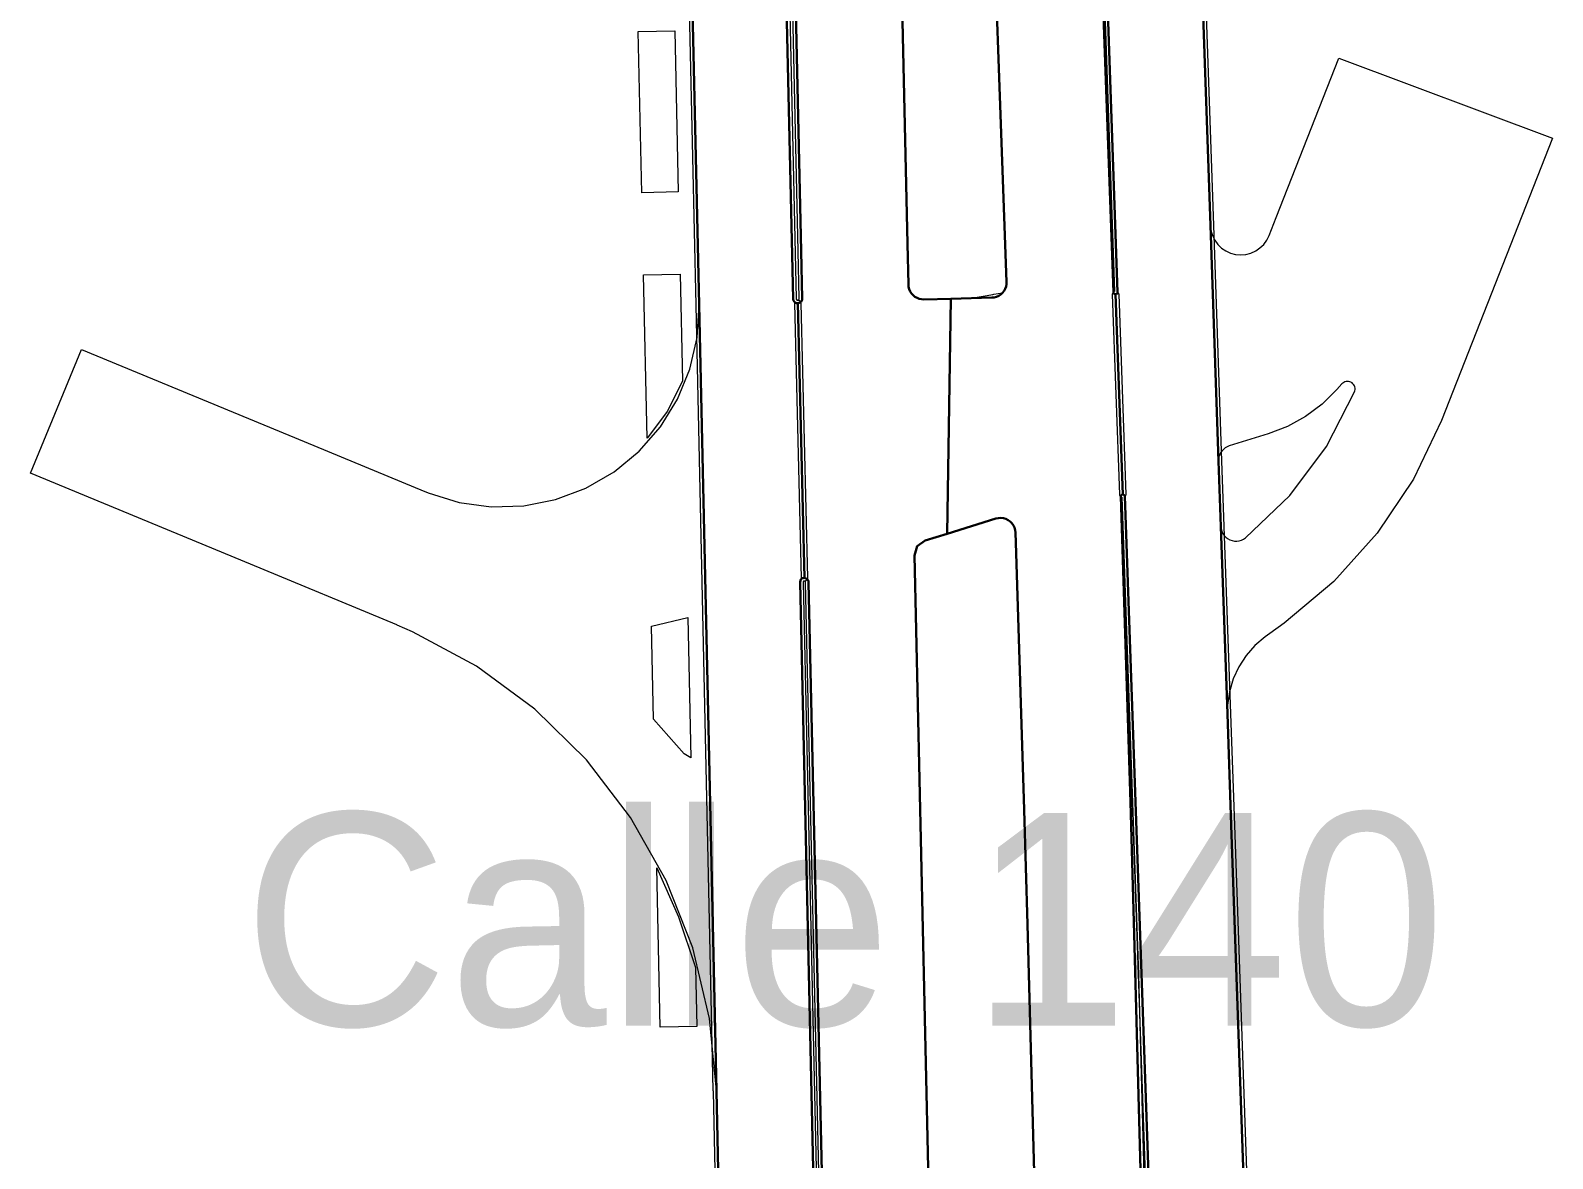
# Model space of a CAD drawing. Header units: metres. Extents: x 105145 to 106173, y 111785 to 118130.
# Drawn here: x 105354.2 to 105454.3, y 113240.7 to 113314.9 of the extents above; entities that cross this region are included whole.
import ezdxf
from ezdxf.enums import TextEntityAlignment as Align

# ---------------------------------------------------------------- set-up
doc = ezdxf.new("R2010")
doc.units = ezdxf.units.M
for name, color, linetype, lineweight in [('10-PAV-BOCACALLE', 9, 'CONTINUOUS', 13), ('10-PAV-CALZADA-BRT', 12, 'CONTINUOUS', 30), ('10-PAV-CALZADA-MIXTA', 8, 'CONTINUOUS', 30), ('10-PAV-CICLORUTA', 76, 'CONTINUOUS', 18), ('10-PAV-SARDINEL', 252, 'CONTINUOUS', 13), ('40-ROT-ESTACION', 1, 'CONTINUOUS', 25)]:
    doc.layers.add(name, color=color, linetype=linetype, lineweight=lineweight)

msp = doc.modelspace()

# ---------------------------------------------------------------- linework, layer by layer
at = {"layer": '10-PAV-BOCACALLE'}
for points in [[(105432.9603, 113269.9665), (105432.5297, 113282.296), (105432.5477, 113282.1391), (105432.5901, 113281.987), (105432.656, 113281.8435), (105432.7436, 113281.7122), (105432.8508, 113281.5962), (105432.975, 113281.4986), (105433.1129, 113281.4218), (105433.2612, 113281.3676), (105433.4162, 113281.3374), (105433.574, 113281.332), (105433.7307, 113281.3515), (105433.8823, 113281.3954), (105434.0252, 113281.4626), (105434.1557, 113281.5515), (105437.0721, 113284.3309), (105439.4826, 113287.5589), (105441.3191, 113291.1447), (105441.344, 113291.2232), (105441.3556, 113291.3048), (105441.3537, 113291.3872), (105441.3383, 113291.4681), (105441.3098, 113291.5454), (105441.269, 113291.617), (105441.217, 113291.6809), (105441.1552, 113291.7354), (105441.0853, 113291.779), (105441.0092, 113291.8106), (105440.9289, 113291.8292), (105440.8467, 113291.8344), (105440.7647, 113291.826), (105440.6853, 113291.8042), (105440.6104, 113291.7697), (105440.5423, 113291.7234), (105440.4827, 113291.6665), (105440.1571, 113291.2995), (105439.1894, 113290.3479), (105438.1017, 113289.5361), (105436.9141, 113288.8791), (105435.6485, 113288.3889), (105433.0817, 113287.5903), (105432.9417, 113287.5348), (105432.8115, 113287.4589), (105432.6943, 113287.3644), (105432.5926, 113287.2532), (105432.5087, 113287.1281), (105432.4446, 113286.9918), (105432.4055, 113286.8646), (105432.3836, 113286.7334), (105432.3793, 113286.6004), (105431.8383, 113302.09), (105431.8792, 113301.7514), (105431.977, 113301.4247), (105432.129, 113301.1194), (105432.3306, 113300.8444), (105432.5759, 113300.6075), (105432.858, 113300.4159), (105433.1685, 113300.2749), (105433.4985, 113300.1887), (105433.8383, 113300.1598), (105434.178, 113300.1891), (105434.5079, 113300.2757), (105434.8182, 113300.4171), (105435.1, 113300.6091), (105435.3451, 113300.8463), (105435.5464, 113301.1216), (105435.6979, 113301.4271), (105436.1618, 113302.6058), (105440.2913, 113313.0925), (105454.3419, 113307.8347), (105447.0291, 113289.2625), (105445.1862, 113285.4114), (105442.8153, 113281.861), (105439.9644, 113278.683), (105436.6913, 113275.9419), (105435.7445, 113275.2574), (105435.4415, 113275.0383), (105434.7662, 113274.4701), (105434.1817, 113273.8089), (105433.7004, 113273.0692), (105433.3328, 113272.2669), (105433.0869, 113271.4193), (105432.968, 113270.5448), (105432.9678, 113270.5354), (105432.9603, 113269.9665)], [(105399.3512, 113245.1997), (105398.9056, 113249.9449), (105397.8008, 113254.5811), (105396.0586, 113259.0173), (105393.7132, 113263.1663), (105390.8106, 113266.9466), (105387.4079, 113270.2838), (105383.572, 113273.1124), (105379.3783, 113275.3769), (105378.3673, 113275.8157), (105378.3265, 113275.8326), (105368.7123, 113279.8135), (105354.2419, 113285.8047), (105357.6085, 113293.9355), (105372.2445, 113287.8754), (105380.1829, 113284.5885), (105380.2418, 113284.5644), (105380.3928, 113284.5034), (105382.4336, 113283.8769), (105384.5495, 113283.5929), (105386.6833, 113283.659), (105388.7775, 113284.0735), (105390.7757, 113284.8251), (105392.6239, 113285.8936), (105394.2722, 113287.2502), (105395.6764, 113288.8583), (105396.7984, 113290.6745), (105397.608, 113292.6499), (105398.0834, 113294.7311), (105398.2117, 113296.8621), (105399.3512, 113245.1997)]]:
    msp.add_lwpolyline(points, close=True, dxfattribs=at)
at = {"layer": '10-PAV-CALZADA-BRT'}
for points in [[(105406.4781, 113231.1139), (105405.4139, 113278.6168), (105405.4098, 113278.6578), (105405.4001, 113278.6979), (105405.3815, 113278.7445), (105405.3553, 113278.7873), (105405.3224, 113278.8251), (105405.2837, 113278.8569), (105405.2402, 113278.8819), (105405.1931, 113278.8992), (105405.1438, 113278.9084), (105404.7025, 113296.9768), (105404.7508, 113296.9819), (105404.7977, 113296.9947), (105404.8418, 113297.0149), (105404.8821, 113297.042), (105404.9175, 113297.0752), (105404.9471, 113297.1138), (105404.9701, 113297.1566), (105404.9858, 113297.2025), (105404.9957, 113297.2831), (105404.9258, 113300.4073), (105404.1535, 113334.8791)], [(105411.1517, 113335.0359), (105411.9171, 113300.8776), (105411.9769, 113298.2049), (105411.9928, 113298.0483), (105412.033, 113297.8962), (105412.0966, 113297.7523), (105412.182, 113297.6201), (105412.287, 113297.503), (105412.4092, 113297.4037), (105412.5454, 113297.3249), (105412.6922, 113297.2684), (105412.8462, 113297.2357), (105413.0033, 113297.2275), (105414.7792, 113297.275), (105414.5351, 113281.8204), (105413.0787, 113281.3673), (105412.5638, 113280.9963), (105412.3759, 113280.3901), (105413.476, 113231.2859)], [(105422.0173, 113173.8027), (105419.8137, 113256.1177), (105419.5992, 113263.6528), (105419.0745, 113280.5397), (105419.0285, 113281.8943), (105419.0089, 113282.06), (105418.962, 113282.2202), (105418.8891, 113282.3704), (105418.7922, 113282.5063), (105418.6741, 113282.6242), (105418.538, 113282.7208), (105418.3878, 113282.7935), (105418.2275, 113282.8401), (105418.0617, 113282.8595), (105417.8951, 113282.851), (105417.7321, 113282.8149), (105414.5351, 113281.8204), (105414.7792, 113297.275), (105417.4667, 113297.3469), (105417.6237, 113297.3636), (105417.7761, 113297.4047), (105417.9201, 113297.4693), (105418.0522, 113297.5558), (105418.169, 113297.662), (105418.2676, 113297.7853), (105418.3456, 113297.9225), (105418.401, 113298.0703), (105418.4325, 113298.225), (105418.4393, 113298.3827), (105417.2687, 113330.7633)], [(105424.2643, 113331.0161), (105425.4689, 113297.6943), (105425.4713, 113297.6734), (105425.4769, 113297.6531), (105425.4857, 113297.6339), (105425.4973, 113297.6163), (105425.5116, 113297.6008), (105425.5281, 113297.5877), (105425.5464, 113297.5773), (105425.5662, 113297.57), (105425.5868, 113297.5658), (105425.6079, 113297.5649), (105426.0743, 113284.4023), (105426.0543, 113284.4), (105426.035, 113284.3947), (105426.0167, 113284.3864), (105425.9999, 113284.3753), (105425.9851, 113284.3617), (105425.9726, 113284.346), (105425.9627, 113284.3285), (105425.9556, 113284.3097), (105425.9516, 113284.29), (105425.9507, 113284.2699), (105426.5921, 113264.1594), (105426.8113, 113256.3051), (105429.0149, 113173.9899)]]:
    msp.add_lwpolyline(points, dxfattribs=at)
at = {"layer": '10-PAV-CALZADA-MIXTA'}
for points in [[(105399.489, 113238.952), (105399.3523, 113245.1517), (105399.3512, 113245.1997), (105398.2117, 113296.8621), (105397.9972, 113306.5871), (105397.4195, 113332.7813)], [(105403.6007, 113332.7667), (105404.3959, 113297.2697), (105404.4006, 113297.2229), (105404.4126, 113297.1774), (105404.4316, 113297.1343), (105404.4571, 113297.0948), (105404.4885, 113297.0597), (105404.4996, 113297.0498), (105404.535, 113297.0235), (105404.5738, 113297.0026), (105404.6153, 113296.9877), (105404.6585, 113296.979), (105404.7025, 113296.9767), (105405.1438, 113278.9084), (105405.0985, 113278.9095), (105405.0536, 113278.9038), (105405.0101, 113278.8914), (105404.9689, 113278.8726), (105404.931, 113278.8477), (105404.8973, 113278.8175), (105404.8704, 113278.6594), (105404.8694, 113278.654), (105404.8659, 113278.6043), (105406.8061, 113190.6385)], [(105428.7073, 113212.6941), (105426.2065, 113284.2787), (105426.203, 113284.3046), (105426.1961, 113284.3253), (105426.1857, 113284.3445), (105426.1722, 113284.3617), (105426.156, 113284.3763), (105426.1376, 113284.388), (105426.1174, 113284.3964), (105426.0961, 113284.4012), (105426.0743, 113284.4023), (105425.6079, 113297.5649), (105425.629, 113297.5672), (105425.6495, 113297.5728), (105425.6688, 113297.5815), (105425.6866, 113297.5931), (105425.7023, 113297.6073), (105425.7155, 113297.6239), (105425.7261, 113297.6423), (105425.7336, 113297.6621), (105425.7379, 113297.6829), (105425.7376, 113297.704), (105424.5833, 113330.7475)], [(105431.3339, 113316.5282), (105431.8383, 113302.09), (105432.3793, 113286.6004), (105432.5297, 113282.296), (105432.9603, 113269.9665), (105433.2158, 113262.6514), (105435.4855, 113197.6838)]]:
    msp.add_lwpolyline(points, dxfattribs=at)
at = {"layer": '10-PAV-CICLORUTA'}
for points in [[(105396.8475, 113304.2925), (105394.4481, 113304.2397), (105394.2147, 113314.8381), (105396.6137, 113314.8911), (105396.8475, 113304.2925)], [(105397.1213, 113291.8769), (105396.1276, 113289.8857), (105394.8041, 113288.0967), (105394.5671, 113298.8421), (105396.9667, 113298.8951), (105397.1213, 113291.8769)], [(105397.6683, 113267.0787), (105397.2305, 113267.3529), (105395.2115, 113269.6287), (105395.0767, 113275.7375), (105397.4645, 113276.3155), (105397.6683, 113267.0787)], [(105397.9725, 113253.2841), (105398.0577, 113249.4201), (105395.6583, 113249.3673), (105395.4273, 113259.8431), (105396.871, 113256.63), (105397.9725, 113253.2841)]]:
    msp.add_lwpolyline(points, close=True, dxfattribs=at)
at = {"layer": '10-PAV-SARDINEL'}
for points in [[(105404.1535, 113334.8791), (105404.9258, 113300.4073), (105404.9957, 113297.2831), (105404.9939, 113297.2424), (105404.9858, 113297.2025), (105404.9701, 113297.1566), (105404.9471, 113297.1138), (105404.9175, 113297.0752), (105404.889, 113297.0485), (105404.8747, 113297.0781), (105404.8558, 113297.105), (105404.8328, 113297.1284), (105404.8062, 113297.1477), (105404.7768, 113297.1623), (105404.7454, 113297.172), (105404.7128, 113297.1764), (105404.6963, 113297.1772), (105404.714, 113297.1791), (105404.7291, 113297.1833), (105404.7436, 113297.1899), (105404.7572, 113297.199), (105404.7687, 113297.2098), (105404.7784, 113297.2224), (105404.7863, 113297.2372), (105404.7923, 113297.2548), (105404.7948, 113297.267), (105404.7956, 113297.2859), (105404.7259, 113300.4028), (105403.9536, 113334.8746)], [(105399.289, 113238.9476), (105399.1524, 113245.1472), (105399.1513, 113245.1952), (105398.0117, 113296.8577), (105397.7972, 113306.5827), (105397.2195, 113332.7769)], [(105397.4195, 113332.7813), (105397.9972, 113306.5871), (105398.2117, 113296.8621), (105399.3512, 113245.1997), (105399.3523, 113245.1517), (105399.489, 113238.952)], [(105406.8061, 113190.6385), (105404.8659, 113278.6043), (105404.8666, 113278.6293), (105404.8694, 113278.654), (105404.8704, 113278.6594), (105404.8973, 113278.8175), (105404.931, 113278.8477), (105404.9689, 113278.8726), (105405.0101, 113278.8914), (105405.0536, 113278.9038), (105405.0985, 113278.9095), (105405.1438, 113278.9084), (105404.7025, 113296.9767), (105404.6585, 113296.979), (105404.6153, 113296.9877), (105404.5738, 113297.0026), (105404.535, 113297.0235), (105404.4996, 113297.0498), (105404.4885, 113297.0597), (105404.4571, 113297.0948), (105404.4316, 113297.1343), (105404.4126, 113297.1774), (105404.4006, 113297.2229), (105404.3959, 113297.2697), (105403.6007, 113332.7667)], [(105403.8007, 113332.7712), (105404.5956, 113297.2827), (105404.598, 113297.2586), (105404.6019, 113297.2437), (105404.6081, 113297.2296), (105404.6165, 113297.2166), (105404.6301, 113297.2016), (105404.633, 113297.1994), (105404.6429, 113297.1925), (105404.6553, 113297.1858), (105404.6692, 113297.1808), (105404.6834, 113297.1779), (105404.7128, 113297.1764), (105404.7457, 113297.172), (105404.7774, 113297.1622), (105404.807, 113297.1472), (105404.8338, 113297.1276), (105404.8569, 113297.1038), (105404.8758, 113297.0766), (105404.8899, 113297.0465), (105404.8989, 113297.0146), (105404.9024, 113296.9816), (105405.3437, 113278.9133), (105405.3419, 113278.881), (105405.3349, 113278.8494), (105405.3229, 113278.8193), (105405.3062, 113278.7916), (105405.2852, 113278.767), (105405.2606, 113278.746), (105405.2329, 113278.7293), (105405.2028, 113278.7173), (105405.1712, 113278.7103), (105405.1389, 113278.7085), (105405.109, 113278.7092), (105405.0937, 113278.7073), (105405.0808, 113278.7036), (105405.0683, 113278.6312), (105405.0673, 113278.6246), (105405.0663, 113278.6167), (105405.066, 113278.6056), (105407.0061, 113190.6429)], [(105424.3834, 113330.7406), (105425.5358, 113297.7511), (105425.5114, 113297.7396), (105425.4888, 113297.7249), (105425.4684, 113297.7073), (105425.4684, 113297.7073), (105424.2643, 113331.0161)], [(105428.5074, 113212.6871), (105426.0073, 113284.2141), (105425.9763, 113284.2281), (105425.9481, 113284.2472), (105425.9236, 113284.2708), (105425.9034, 113284.2983), (105425.8882, 113284.3288), (105425.8785, 113284.3614), (105425.8744, 113284.3952), (105425.408, 113297.5578), (105425.4093, 113297.5887), (105425.4153, 113297.6189), (105425.4259, 113297.6479), (105425.4409, 113297.6749), (105425.4599, 113297.6993), (105425.4824, 113297.7204), (105425.5079, 113297.7378), (105425.5358, 113297.7511), (105424.3834, 113330.7406)], [(105424.5833, 113330.7475), (105425.7376, 113297.704), (105425.7379, 113297.6829), (105425.7336, 113297.6621), (105425.7261, 113297.6423), (105425.7155, 113297.6239), (105425.7023, 113297.6073), (105425.6866, 113297.5931), (105425.6688, 113297.5815), (105425.6495, 113297.5728), (105425.629, 113297.5672), (105425.6079, 113297.5649), (105426.0743, 113284.4023), (105426.0961, 113284.4012), (105426.1174, 113284.3964), (105426.1376, 113284.388), (105426.156, 113284.3763), (105426.1722, 113284.3617), (105426.1857, 113284.3445), (105426.1961, 113284.3253), (105426.203, 113284.3046), (105426.2065, 113284.2787), (105428.7073, 113212.6941)], [(105435.4855, 113197.6838), (105433.2158, 113262.6514), (105432.9603, 113269.9665), (105432.5297, 113282.296), (105432.3793, 113286.6004), (105431.8383, 113302.09), (105431.3339, 113316.5282)], [(105431.5338, 113316.5352), (105432.0382, 113302.097), (105432.5792, 113286.6074), (105432.7296, 113282.303), (105433.1602, 113269.9735), (105433.4157, 113262.6584), (105435.6854, 113197.6908)], [(105429.0149, 113173.9899), (105426.8113, 113256.3051), (105426.7039, 113260.2323), (105426.5921, 113264.1594), (105426.4426, 113269.1874), (105426.2859, 113274.2151), (105426.1219, 113279.2426), (105425.9516, 113284.2449), (105425.9782, 113284.2273), (105426.0073, 113284.2141), (105427.1047, 113252.8177), (105429.2148, 113173.9953)], [(105406.2782, 113231.109), (105405.2142, 113278.6041), (105405.2122, 113278.6241), (105405.2089, 113278.6378), (105405.2031, 113278.6526), (105405.1957, 113278.6657), (105405.1869, 113278.6769), (105405.1764, 113278.6869), (105405.1647, 113278.6951), (105405.1511, 113278.702), (105405.1386, 113278.7074), (105405.1715, 113278.7094), (105405.2036, 113278.7168), (105405.234, 113278.7293), (105405.262, 113278.7467), (105405.2868, 113278.7684), (105405.3077, 113278.7939), (105405.3241, 113278.8224), (105405.3355, 113278.8116), (105405.3625, 113278.777), (105405.3842, 113278.7388), (105405.4001, 113278.6979), (105405.4098, 113278.6578), (105405.4139, 113278.6168), (105406.4781, 113231.1139)]]:
    msp.add_lwpolyline(points, dxfattribs=at)
for points in [[(105417.4667, 113297.3469), (105416.123, 113297.311), (105417.5316, 113297.5523), (105417.5999, 113297.5636), (105418.169, 113297.662), (105418.1061, 113297.6007), (105418.0382, 113297.5452), (105417.9656, 113297.4958), (105417.889, 113297.453), (105417.8089, 113297.4171), (105417.726, 113297.3883), (105417.6409, 113297.3669), (105417.5542, 113297.3531), (105417.4667, 113297.3469)], [(105426.2275, 113284.2737), (105426.2074, 113284.2536), (105426.2065, 113284.2787), (105426.203, 113284.3046), (105426.1961, 113284.3253), (105426.1857, 113284.3445), (105426.1722, 113284.3617), (105426.156, 113284.3763), (105426.1376, 113284.388), (105426.1174, 113284.3964), (105426.0961, 113284.4012), (105426.0743, 113284.4023), (105425.6079, 113297.5649), (105425.629, 113297.5672), (105425.6495, 113297.5728), (105425.6688, 113297.5815), (105425.6866, 113297.5931), (105425.7023, 113297.6073), (105425.7155, 113297.6239), (105425.7261, 113297.6423), (105425.7336, 113297.6621), (105425.7379, 113297.6829), (105425.7376, 113297.704), (105425.7369, 113297.7177), (105425.7611, 113297.6935), (105425.7811, 113297.6649), (105425.7958, 113297.6333), (105425.8049, 113297.5996), (105425.8078, 113297.572), (105426.2742, 113284.4094), (105426.2743, 113284.4023), (105426.2713, 113284.3676), (105426.2622, 113284.3339), (105426.2475, 113284.3023), (105426.2275, 113284.2737)], [(105404.7025, 113296.9768), (105405.1438, 113278.9084), (105405.0985, 113278.9095), (105405.0536, 113278.9038), (105405.0101, 113278.8914), (105404.9689, 113278.8726), (105404.9504, 113278.8604), (105404.9468, 113278.8737), (105404.9439, 113278.9035), (105404.5026, 113296.9719), (105404.5025, 113296.9768), (105404.5055, 113297.0115), (105404.5131, 113297.0397), (105404.535, 113297.0235), (105404.5738, 113297.0026), (105404.6153, 113296.9877), (105404.6585, 113296.979), (105404.7025, 113296.9768)]]:
    msp.add_lwpolyline(points, close=True, dxfattribs=at)

# ---------------------------------------------------------------- texts
at = {"layer": '40-ROT-ESTACION'}
msp.add_text('Calle 140', height=14, dxfattribs=at).set_placement((105407.7577, 113245.2644), align=Align.BOTTOM_CENTER)

doc.saveas('drawing.dxf')
